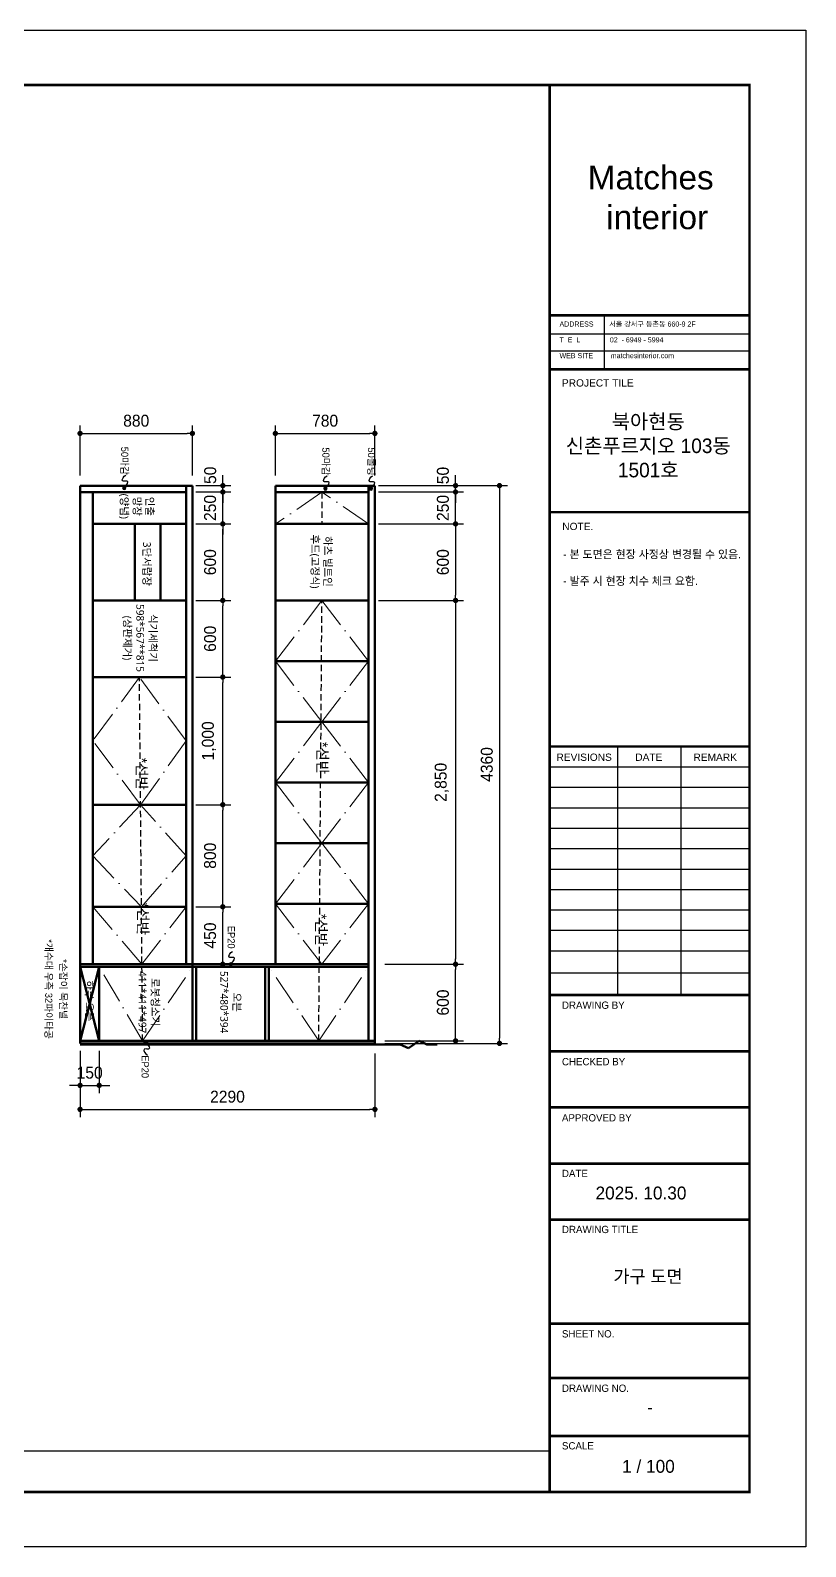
# Model space of a CAD drawing. Header units: millimetres. Extents: x -224448 to 1592092, y -164641 to 319001.
# Drawn here: x -29672 to -23597, y 118173 to 130053 of the extents above; entities that cross this region are included whole.
import ezdxf
from ezdxf.enums import TextEntityAlignment as Align

# ---------------------------------------------------------------- set-up
doc = ezdxf.new("R2010")
doc.units = ezdxf.units.MM
for name, pattern in [('ACAD_ISO10W100', [18, 12, -3, 0, -3]), ('CEN', [62, 60, -1, 0, -1]), ('HIDDEN', [9.525, 6.35, -3.175])]:
    doc.linetypes.add(name, pattern=pattern)
doc.layers.get('Defpoints').update_dxf_attribs({"color": 35})
for name, color, linetype in [('I-SYM', 4, 'Continuous'), ('I-TEXT', 7, 'Continuous'), ('I_FORMAT', 7, 'Continuous'), ('I_FUR', 6, 'Continuous'), ('I_TXT', 7, 'Continuous'), ('Layer 1', 7, 'Continuous')]:
    doc.layers.add(name, color=color, linetype=linetype)
doc.layers.add('I_CEN', color=1, linetype='CEN', lineweight=13)
doc.styles.add('GHS', font='Dotum.ttf')
doc.styles.add('HY울릉도', font='')
doc.styles.add('NTOP', font='Dotum.ttf')
doc.styles.add('sim', font='')
doc.styles.get("Standard").update_dxf_attribs({"font": 'arial.ttf'})
doc.styles.add('맑은고딕', font='malgun.ttf')
doc.styles.add('주석', font='arial.ttf')
doc.styles.get('HY울릉도').set_extended_font_data('HY울릉도L')
doc.styles.get('sim').set_extended_font_data('Pretendard Variable Light')
doc.dimstyles.new('HOON DIM', dxfattribs={"dimscale": 52, "dimtxt": 1.8, "dimasz": 0.8, "dimexe": 1.2, "dimexo": 1.5, "dimgap": 1, "dimtad": 1, "dimdec": 0, "dimzin": 0, "dimdsep": 46, "dimlunit": 6, "dimtxsty": 'GHS', "dimblk": 'DOT', "dimcen": 3, "dimclrd": 6, "dimclre": 6, "dimclrt": 3, "dimadec": 0, "dimazin": 0, "dimtm": 1e-09, "dimtfac": 1, "dimtdec": 0, "dimtix": 1, "dimtmove": 2, "dimatfit": 3, "dimldrblk": 'DOT', "dimfxl": 1, "dimtolj": 1, "dimtzin": 0, "dimarcsym": 0})

# ---------------------------------------------------------------- blocks, each defined once
blk = doc.blocks.new('_Dot')
at = {"color": 0, "linetype": 'ByBlock', "lineweight": -2}
blk.add_line((-0.5, 0), (-1, 0), dxfattribs=at)
at = {"color": 0, "linetype": 'ByBlock', "const_width": 0.5}
blk.add_lwpolyline([(-0.25, 0, 1), (0.25, 0, 1)], format="xyb", close=True, dxfattribs=at)
blk = doc.blocks.new('*D1268')
at = {"color": 6, "lineweight": -2, "transparency": 16777216}
for p, q in [((-29282, 122038), (-29282, 121537)), ((-26972, 122038), (-26972, 121537)), ((-29240, 121599), (-27013, 121599))]:
    blk.add_line(p, q, dxfattribs=at)
at = {"layer": 'Defpoints', "color": 0, "lineweight": 211, "transparency": 16777216}
for p in [(-29282, 122116), (-26972, 122116), (-26972, 121599)]:
    blk.add_point(p, dxfattribs=at)
at = {"color": 6, "lineweight": -2, "transparency": 16777216, "xscale": 41.6, "yscale": 41.6, "zscale": 41.6, "rotation": 180}
blk.add_blockref('_Dot', (-29282, 121599), dxfattribs=at)
at = {"color": 6, "lineweight": -2, "transparency": 16777216, "xscale": 41.6, "yscale": 41.6, "zscale": 41.6}
blk.add_blockref('_Dot', (-26972, 121599), dxfattribs=at)
at = {"color": 3, "transparency": 16777216, "insert": (-28127, 121698), "char_height": 93.6, "attachment_point": 5, "style": 'GHS'}
blk.add_mtext('\\A1;2290', dxfattribs=at)
blk = doc.blocks.new('*D1269')
at = {"color": 6, "lineweight": -2, "transparency": 16777216}
for p, q in [((-26894, 126486), (-25933, 126486)), ((-25996, 126444), (-25996, 122157)), ((-26894, 122116), (-25933, 122116))]:
    blk.add_line(p, q, dxfattribs=at)
at = {"layer": 'Defpoints', "color": 0, "lineweight": 211, "transparency": 16777216}
for p in [(-26972, 126486), (-26972, 122116), (-25996, 122116)]:
    blk.add_point(p, dxfattribs=at)
at = {"color": 6, "lineweight": -2, "transparency": 16777216, "xscale": 41.6, "yscale": 41.6, "zscale": 41.6}
for p, rotation in [((-25996, 126486), 90), ((-25996, 122116), 270)]:
    blk.add_blockref('_Dot', p, dxfattribs=dict(at, rotation=rotation))
at = {"color": 3, "transparency": 16777216, "insert": (-26095, 124301), "char_height": 93.6, "attachment_point": 5, "rotation": 90, "style": 'GHS'}
blk.add_mtext('\\A1;4360', dxfattribs=at)
blk = doc.blocks.new('*D1270')
at = {"color": 6, "lineweight": -2, "transparency": 16777216}
for p, q in [((-26944, 125586), (-26277, 125586)), ((-26340, 125544), (-26340, 122777)), ((-26894, 122736), (-26277, 122736))]:
    blk.add_line(p, q, dxfattribs=at)
at = {"layer": 'Defpoints', "color": 0, "lineweight": 211, "transparency": 16777216}
for p in [(-27022, 125586), (-26972, 122736), (-26340, 122736)]:
    blk.add_point(p, dxfattribs=at)
at = {"color": 6, "lineweight": -2, "transparency": 16777216, "xscale": 41.6, "yscale": 41.6, "zscale": 41.6}
for p, rotation in [((-26340, 125586), 90), ((-26340, 122736), 270)]:
    blk.add_blockref('_Dot', p, dxfattribs=dict(at, rotation=rotation))
at = {"color": 3, "transparency": 16777216, "insert": (-26448, 124161), "char_height": 93.6, "attachment_point": 5, "rotation": 90, "style": 'GHS'}
blk.add_mtext('\\A1;2,850', dxfattribs=at)
blk = doc.blocks.new('마감지시')
at = {"layer": 'I-SYM'}
blk.add_hatch(color=256, dxfattribs=at).paths.add_polyline_path([(100285, -105169, 1), (100395, -105169, 1)])
blk.add_circle((100340, -105169), 55.1, dxfattribs=at)
blk.add_open_spline([(100340, -105169), (100472, -105076), (100636, -104989), (100521, -105343), (100750, -105224), (100793, -105160)], degree=3, knots=[104.407257, 104.407257, 104.407257, 104.407257, 483.492448, 667.725925, 958.402292, 958.402292, 958.402292, 958.402292], dxfattribs=at)
blk = doc.blocks.new('*D1271')
at = {"color": 6, "lineweight": -2, "transparency": 16777216}
for p, q in [((-26894, 122736), (-26277, 122736)), ((-26340, 122177), (-26340, 122694)), ((-26894, 122136), (-26277, 122136))]:
    blk.add_line(p, q, dxfattribs=at)
at = {"layer": 'Defpoints', "color": 0, "lineweight": 211, "transparency": 16777216}
for p in [(-26972, 122736), (-26340, 122736), (-26972, 122136)]:
    blk.add_point(p, dxfattribs=at)
at = {"color": 6, "lineweight": -2, "transparency": 16777216, "xscale": 41.6, "yscale": 41.6, "zscale": 41.6}
for p, rotation in [((-26340, 122736), 90), ((-26340, 122136), 270)]:
    blk.add_blockref('_Dot', p, dxfattribs=dict(at, rotation=rotation))
at = {"color": 3, "transparency": 16777216, "insert": (-26439, 122436), "char_height": 93.6, "attachment_point": 5, "rotation": 90, "style": 'GHS'}
blk.add_mtext('\\A1;600', dxfattribs=at)
blk = doc.blocks.new('*D1274')
at = {"color": 6, "lineweight": -2, "transparency": 16777216}
for p, q in [((-26944, 126186), (-26277, 126186)), ((-26340, 126144), (-26340, 125627)), ((-26944, 125586), (-26277, 125586))]:
    blk.add_line(p, q, dxfattribs=at)
at = {"layer": 'Defpoints', "color": 0, "lineweight": 211, "transparency": 16777216}
for p in [(-27022, 126186), (-27022, 125586), (-26340, 125586)]:
    blk.add_point(p, dxfattribs=at)
at = {"color": 6, "lineweight": -2, "transparency": 16777216, "xscale": 41.6, "yscale": 41.6, "zscale": 41.6}
for p, rotation in [((-26340, 126186), 90), ((-26340, 125586), 270)]:
    blk.add_blockref('_Dot', p, dxfattribs=dict(at, rotation=rotation))
at = {"color": 3, "transparency": 16777216, "insert": (-26439, 125886), "char_height": 93.6, "attachment_point": 5, "rotation": 90, "style": 'GHS'}
blk.add_mtext('\\A1;600', dxfattribs=at)
blk = doc.blocks.new('*D1275')
at = {"color": 6, "lineweight": -2, "transparency": 16777216}
for p, q in [((-26944, 126436), (-26277, 126436)), ((-26340, 126477), (-26340, 126519)), ((-26340, 126186), (-26340, 126436)), ((-26944, 126186), (-26277, 126186)), ((-26340, 126144), (-26340, 126102))]:
    blk.add_line(p, q, dxfattribs=at)
at = {"layer": 'Defpoints', "color": 0, "lineweight": 211, "transparency": 16777216}
for p in [(-27022, 126436), (-26340, 126436), (-27022, 126186)]:
    blk.add_point(p, dxfattribs=at)
at = {"color": 6, "lineweight": -2, "transparency": 16777216, "xscale": 41.6, "yscale": 41.6, "zscale": 41.6}
for p, rotation in [((-26340, 126436), 270), ((-26340, 126186), 90)]:
    blk.add_blockref('_Dot', p, dxfattribs=dict(at, rotation=rotation))
at = {"color": 3, "transparency": 16777216, "insert": (-26439, 126311), "char_height": 93.6, "attachment_point": 5, "rotation": 90, "style": 'GHS'}
blk.add_mtext('\\A1;250', dxfattribs=at)
blk = doc.blocks.new('*D1276')
at = {"color": 6, "lineweight": -2, "transparency": 16777216}
for p, q in [((-26340, 126527), (-26340, 126569)), ((-26944, 126486), (-26277, 126486)), ((-26944, 126436), (-26277, 126436)), ((-26340, 126436), (-26340, 126486)), ((-26340, 126394), (-26340, 126352))]:
    blk.add_line(p, q, dxfattribs=at)
at = {"layer": 'Defpoints', "color": 0, "lineweight": 211, "transparency": 16777216}
for p in [(-27022, 126486), (-27022, 126436), (-26340, 126486)]:
    blk.add_point(p, dxfattribs=at)
at = {"color": 6, "lineweight": -2, "transparency": 16777216, "xscale": 41.6, "yscale": 41.6, "zscale": 41.6}
for p, rotation in [((-26340, 126486), 270), ((-26340, 126436), 90)]:
    blk.add_blockref('_Dot', p, dxfattribs=dict(at, rotation=rotation))
at = {"color": 3, "transparency": 16777216, "insert": (-26439, 126565), "char_height": 93.6, "attachment_point": 5, "rotation": 90, "style": 'GHS'}
blk.add_mtext('\\A1;50', dxfattribs=at)
blk = doc.blocks.new('*D1277')
at = {"color": 6, "lineweight": -2, "transparency": 16777216}
for p, q in [((-28374, 123186), (-28102, 123186)), ((-28164, 122777), (-28164, 123144)), ((-28374, 122736), (-28102, 122736))]:
    blk.add_line(p, q, dxfattribs=at)
at = {"layer": 'Defpoints', "color": 0, "lineweight": 211, "transparency": 16777216}
for p in [(-28452, 123186), (-28164, 123186), (-28452, 122736)]:
    blk.add_point(p, dxfattribs=at)
at = {"color": 6, "lineweight": -2, "transparency": 16777216, "xscale": 41.6, "yscale": 41.6, "zscale": 41.6}
for p, rotation in [((-28164, 123186), 90), ((-28164, 122736), 270)]:
    blk.add_blockref('_Dot', p, dxfattribs=dict(at, rotation=rotation))
at = {"color": 3, "transparency": 16777216, "insert": (-28263, 122961), "char_height": 93.6, "attachment_point": 5, "rotation": 90, "style": 'GHS'}
blk.add_mtext('\\A1;450', dxfattribs=at)
blk = doc.blocks.new('*D1278')
at = {"color": 6, "lineweight": -2, "transparency": 16777216}
for p, q in [((-28374, 123986), (-28102, 123986)), ((-28164, 123227), (-28164, 123944)), ((-28374, 123186), (-28102, 123186))]:
    blk.add_line(p, q, dxfattribs=at)
at = {"layer": 'Defpoints', "color": 0, "lineweight": 211, "transparency": 16777216}
for p in [(-28452, 123986), (-28164, 123986), (-28452, 123186)]:
    blk.add_point(p, dxfattribs=at)
at = {"color": 6, "lineweight": -2, "transparency": 16777216, "xscale": 41.6, "yscale": 41.6, "zscale": 41.6}
for p, rotation in [((-28164, 123986), 90), ((-28164, 123186), 270)]:
    blk.add_blockref('_Dot', p, dxfattribs=dict(at, rotation=rotation))
at = {"color": 3, "transparency": 16777216, "insert": (-28263, 123586), "char_height": 93.6, "attachment_point": 5, "rotation": 90, "style": 'GHS'}
blk.add_mtext('\\A1;800', dxfattribs=at)
blk = doc.blocks.new('*D1279')
at = {"color": 6, "lineweight": -2, "transparency": 16777216}
for p, q in [((-28374, 124986), (-28102, 124986)), ((-28164, 124027), (-28164, 124944)), ((-28374, 123986), (-28102, 123986))]:
    blk.add_line(p, q, dxfattribs=at)
at = {"layer": 'Defpoints', "color": 0, "lineweight": 211, "transparency": 16777216}
for p in [(-28452, 124986), (-28164, 124986), (-28452, 123986)]:
    blk.add_point(p, dxfattribs=at)
at = {"color": 6, "lineweight": -2, "transparency": 16777216, "xscale": 41.6, "yscale": 41.6, "zscale": 41.6}
for p, rotation in [((-28164, 124986), 90), ((-28164, 123986), 270)]:
    blk.add_blockref('_Dot', p, dxfattribs=dict(at, rotation=rotation))
at = {"color": 3, "transparency": 16777216, "insert": (-28272, 124486), "char_height": 93.6, "attachment_point": 5, "rotation": 90, "style": 'GHS'}
blk.add_mtext('\\A1;1,000', dxfattribs=at)
blk = doc.blocks.new('*D1280')
at = {"color": 6, "lineweight": -2, "transparency": 16777216}
for p, q in [((-28374, 125586), (-28102, 125586)), ((-28164, 125027), (-28164, 125544)), ((-28374, 124986), (-28102, 124986))]:
    blk.add_line(p, q, dxfattribs=at)
at = {"layer": 'Defpoints', "color": 0, "lineweight": 211, "transparency": 16777216}
for p in [(-28452, 125586), (-28164, 125586), (-28452, 124986)]:
    blk.add_point(p, dxfattribs=at)
at = {"color": 6, "lineweight": -2, "transparency": 16777216, "xscale": 41.6, "yscale": 41.6, "zscale": 41.6}
for p, rotation in [((-28164, 125586), 90), ((-28164, 124986), 270)]:
    blk.add_blockref('_Dot', p, dxfattribs=dict(at, rotation=rotation))
at = {"color": 3, "transparency": 16777216, "insert": (-28263, 125286), "char_height": 93.6, "attachment_point": 5, "rotation": 90, "style": 'GHS'}
blk.add_mtext('\\A1;600', dxfattribs=at)
blk = doc.blocks.new('*D1281')
at = {"color": 6, "lineweight": -2, "transparency": 16777216}
for p, q in [((-28374, 126186), (-28102, 126186)), ((-28164, 125627), (-28164, 126144)), ((-28374, 125586), (-28102, 125586))]:
    blk.add_line(p, q, dxfattribs=at)
at = {"layer": 'Defpoints', "color": 0, "lineweight": 211, "transparency": 16777216}
for p in [(-28452, 126186), (-28164, 126186), (-28452, 125586)]:
    blk.add_point(p, dxfattribs=at)
at = {"color": 6, "lineweight": -2, "transparency": 16777216, "xscale": 41.6, "yscale": 41.6, "zscale": 41.6}
for p, rotation in [((-28164, 126186), 90), ((-28164, 125586), 270)]:
    blk.add_blockref('_Dot', p, dxfattribs=dict(at, rotation=rotation))
at = {"color": 3, "transparency": 16777216, "insert": (-28263, 125886), "char_height": 93.6, "attachment_point": 5, "rotation": 90, "style": 'GHS'}
blk.add_mtext('\\A1;600', dxfattribs=at)
blk = doc.blocks.new('*D1282')
at = {"color": 6, "lineweight": -2, "transparency": 16777216}
for p, q in [((-28374, 126436), (-28102, 126436)), ((-28164, 126477), (-28164, 126519)), ((-28164, 126186), (-28164, 126436)), ((-28374, 126186), (-28102, 126186)), ((-28164, 126144), (-28164, 126102))]:
    blk.add_line(p, q, dxfattribs=at)
at = {"layer": 'Defpoints', "color": 0, "lineweight": 211, "transparency": 16777216}
for p in [(-28452, 126436), (-28164, 126436), (-28452, 126186)]:
    blk.add_point(p, dxfattribs=at)
at = {"color": 6, "lineweight": -2, "transparency": 16777216, "xscale": 41.6, "yscale": 41.6, "zscale": 41.6}
for p, rotation in [((-28164, 126436), 270), ((-28164, 126186), 90)]:
    blk.add_blockref('_Dot', p, dxfattribs=dict(at, rotation=rotation))
at = {"color": 3, "transparency": 16777216, "insert": (-28263, 126311), "char_height": 93.6, "attachment_point": 5, "rotation": 90, "style": 'GHS'}
blk.add_mtext('\\A1;250', dxfattribs=at)
blk = doc.blocks.new('*D1283')
at = {"color": 6, "lineweight": -2, "transparency": 16777216}
for p, q in [((-28163, 126527), (-28163, 126569)), ((-28374, 126486), (-28101, 126486)), ((-28374, 126436), (-28101, 126436)), ((-28163, 126436), (-28163, 126486)), ((-28163, 126394), (-28163, 126352))]:
    blk.add_line(p, q, dxfattribs=at)
at = {"layer": 'Defpoints', "color": 0, "lineweight": 211, "transparency": 16777216}
for p in [(-28452, 126486), (-28452, 126436), (-28163, 126486)]:
    blk.add_point(p, dxfattribs=at)
at = {"color": 6, "lineweight": -2, "transparency": 16777216, "xscale": 41.6, "yscale": 41.6, "zscale": 41.6}
for p, rotation in [((-28163, 126486), 270), ((-28163, 126436), 90)]:
    blk.add_blockref('_Dot', p, dxfattribs=dict(at, rotation=rotation))
at = {"color": 3, "transparency": 16777216, "insert": (-28262, 126567), "char_height": 93.6, "attachment_point": 5, "rotation": 90, "style": 'GHS'}
blk.add_mtext('\\A1;50', dxfattribs=at)
blk = doc.blocks.new('*D1284')
at = {"color": 6, "lineweight": -2, "transparency": 16777216}
for p, q in [((-29282, 126564), (-29282, 126957)), ((-29240, 126895), (-28443, 126895)), ((-28402, 126564), (-28402, 126957))]:
    blk.add_line(p, q, dxfattribs=at)
at = {"layer": 'Defpoints', "color": 0, "lineweight": 211, "transparency": 16777216}
for p in [(-28402, 126895), (-29282, 126486), (-28402, 126486)]:
    blk.add_point(p, dxfattribs=at)
at = {"color": 6, "lineweight": -2, "transparency": 16777216, "xscale": 41.6, "yscale": 41.6, "zscale": 41.6, "rotation": 180}
blk.add_blockref('_Dot', (-29282, 126895), dxfattribs=at)
at = {"color": 6, "lineweight": -2, "transparency": 16777216, "xscale": 41.6, "yscale": 41.6, "zscale": 41.6}
blk.add_blockref('_Dot', (-28402, 126895), dxfattribs=at)
at = {"color": 3, "transparency": 16777216, "insert": (-28842, 126994), "char_height": 93.6, "attachment_point": 5, "style": 'GHS'}
blk.add_mtext('\\A1;880', dxfattribs=at)
blk = doc.blocks.new('*D1285')
at = {"color": 6, "lineweight": -2, "transparency": 16777216}
for p, q in [((-27752, 126564), (-27752, 126957)), ((-27710, 126895), (-27013, 126895)), ((-26972, 126564), (-26972, 126957))]:
    blk.add_line(p, q, dxfattribs=at)
at = {"layer": 'Defpoints', "color": 0, "lineweight": 211, "transparency": 16777216}
for p in [(-26972, 126895), (-27752, 126486), (-26972, 126486)]:
    blk.add_point(p, dxfattribs=at)
at = {"color": 6, "lineweight": -2, "transparency": 16777216, "xscale": 41.6, "yscale": 41.6, "zscale": 41.6, "rotation": 180}
blk.add_blockref('_Dot', (-27752, 126895), dxfattribs=at)
at = {"color": 6, "lineweight": -2, "transparency": 16777216, "xscale": 41.6, "yscale": 41.6, "zscale": 41.6}
blk.add_blockref('_Dot', (-26972, 126895), dxfattribs=at)
at = {"color": 3, "transparency": 16777216, "insert": (-27362, 126994), "char_height": 93.6, "attachment_point": 5, "style": 'GHS'}
blk.add_mtext('\\A1;780', dxfattribs=at)
blk = doc.blocks.new('*D1316')
at = {"color": 6, "lineweight": -2, "transparency": 16777216}
for p, q in [((-29282, 122058), (-29282, 121725)), ((-29132, 122058), (-29132, 121725)), ((-29323, 121787), (-29365, 121787)), ((-29282, 121787), (-29132, 121787)), ((-29090, 121787), (-29049, 121787))]:
    blk.add_line(p, q, dxfattribs=at)
at = {"layer": 'Defpoints', "color": 0, "lineweight": 211, "transparency": 16777216}
for p in [(-29282, 122136), (-29132, 122136), (-29132, 121787)]:
    blk.add_point(p, dxfattribs=at)
at = {"color": 6, "lineweight": -2, "transparency": 16777216, "xscale": 41.6, "yscale": 41.6, "zscale": 41.6}
blk.add_blockref('_Dot', (-29282, 121787), dxfattribs=at)
at = {"color": 6, "lineweight": -2, "transparency": 16777216, "xscale": 41.6, "yscale": 41.6, "zscale": 41.6, "rotation": 180}
blk.add_blockref('_Dot', (-29132, 121787), dxfattribs=at)
at = {"color": 3, "transparency": 16777216, "insert": (-29207, 121886), "char_height": 93.6, "attachment_point": 5, "style": 'GHS'}
blk.add_mtext('\\A1;150', dxfattribs=at)

msp = doc.modelspace()

# ---------------------------------------------------------------- linework, layer by layer
at = {"color": 2, "lineweight": 211}
for p, q in [((-29281.793, 126485.508), (-29281.793, 122115.508)), ((-29281.793, 126485.508), (-28401.793, 126485.508)), ((-29281.793, 126435.508), (-28451.793, 126435.508)), ((-29181.793, 126435.508), (-29181.793, 122735.508)), ((-28451.793, 126485.508), (-28451.793, 122735.508)), ((-28401.793, 126485.508), (-28401.793, 122735.508)), ((-27751.793, 126485.508), (-27751.793, 122735.508)), ((-27751.793, 126485.508), (-26971.793, 126485.508)), ((-27751.793, 126435.508), (-27021.793, 126435.508)), ((-27021.793, 126485.508), (-27021.793, 122135.508)), ((-26971.793, 126485.508), (-26971.793, 122115.508)), ((-29181.793, 126185.508), (-28451.793, 126185.508)), ((-28851.793, 126185.508), (-28851.793, 125585.508)), ((-28651.793, 126185.508), (-28651.793, 125585.508)), ((-27751.793, 126185.508), (-27021.793, 126185.508)), ((-29181.793, 125585.508), (-28451.793, 125585.508)), ((-27751.793, 125585.508), (-27021.793, 125585.508)), ((-27751.793, 125110.508), (-27021.793, 125110.508)), ((-29181.793, 124985.508), (-28451.793, 124985.508)), ((-27751.793, 124635.508), (-27021.793, 124635.508)), ((-27751.793, 124160.508), (-27021.793, 124160.508)), ((-29181.793, 123985.508), (-28451.793, 123985.508)), ((-27751.793, 123685.508), (-27021.793, 123685.508)), ((-27751.793, 123210.508), (-27021.793, 123210.508)), ((-29181.793, 123185.508), (-28451.793, 123185.508)), ((-29281.793, 122735.508), (-27021.793, 122735.508)), ((-28401.793, 122735.508), (-28401.793, 122135.508)), ((-29281.793, 122715.508), (-27021.793, 122715.508)), ((-29131.793, 122715.508), (-29281.793, 122135.508)), ((-29281.793, 122715.508), (-29131.793, 122135.508)), ((-29131.793, 122715.508), (-29131.793, 122135.508)), ((-28371.793, 122715.508), (-28371.793, 122135.508)), ((-27831.793, 122715.508), (-27831.793, 122135.508)), ((-27801.793, 122715.508), (-27801.793, 122135.508)), ((-29281.793, 122135.508), (-26971.793, 122135.508)), ((-26707.892, 122078.936), (-26625.727, 122135.508)), ((-26625.727, 122135.508), (-26564.103, 122108.508)), ((-29281.793, 122115.508), (-26971.793, 122115.508)), ((-29281.793, 122108.508), (-26775.386, 122108.508)), ((-26775.386, 122108.508), (-26707.892, 122078.936)), ((-26564.103, 122108.508), (-26482.919, 122108.508))]:
    msp.add_line(p, q, dxfattribs=at)
at = {"layer": 'Defpoints'}
msp.add_lwpolyline([(-40397.085, 130052.988), (-23597.085, 130052.988), (-23597.085, 118172.988), (-40397.085, 118172.988)], close=True, dxfattribs=at)
at = {"layer": 'I_CEN', "color": 1, "linetype": 'ACAD_ISO10W100', "ltscale": 20}
for p, q in [((-27386.793, 126435.508), (-27751.793, 126185.508)), ((-27021.793, 126185.508), (-27386.793, 126435.508)), ((-27751.793, 125110.508), (-27386.793, 125585.508)), ((-27386.793, 125585.508), (-27021.793, 125110.508)), ((-27386.793, 124635.508), (-27751.793, 125110.508)), ((-27021.793, 125110.508), (-27386.793, 124635.508)), ((-28816.793, 124985.508), (-29181.793, 124485.508)), ((-28451.793, 124485.508), (-28816.793, 124985.508)), ((-27751.793, 124160.508), (-27386.793, 124635.508)), ((-27386.793, 124635.508), (-27021.793, 124160.508)), ((-28808.021, 123985.508), (-29181.793, 124485.508)), ((-28451.793, 124485.508), (-28808.021, 123985.508)), ((-27386.793, 123685.508), (-27751.793, 124160.508)), ((-27021.793, 124160.508), (-27386.793, 123685.508)), ((-28808.021, 123985.508), (-29181.793, 123585.508)), ((-28451.793, 123585.508), (-28808.021, 123985.508)), ((-27751.793, 123210.508), (-27386.793, 123685.508)), ((-27386.793, 123685.508), (-27021.793, 123210.508)), ((-29181.793, 123585.508), (-28801.003, 123185.508)), ((-28801.003, 123185.508), (-28451.793, 123585.508)), ((-27386.793, 122735.508), (-27751.793, 123210.508)), ((-27386.793, 122735.508), (-27021.793, 123210.508)), ((-28797.056, 122735.508), (-29181.793, 123185.508)), ((-28797.056, 122735.508), (-28451.793, 123185.508)), ((-28791.793, 122135.508), (-29131.793, 122715.508)), ((-28791.793, 122135.508), (-28401.793, 122715.508)), ((-27411.793, 122135.508), (-27801.793, 122715.508)), ((-27411.793, 122135.508), (-27021.793, 122715.508))]:
    msp.add_line(p, q, dxfattribs=at)
at = {"layer": 'I_FORMAT'}
for p, q in [((-25175.499, 127819.586), (-25175.499, 127396.505)), ((-25603.138, 127675.418), (-24037.125, 127675.418)), ((-25603.098, 127541.018), (-24035.272, 127541.018)), ((-25068.882, 122487.848), (-25068.882, 124435.559)), ((-24572.786, 122494.444), (-24572.786, 124442.156)), ((-25603.098, 124282.156), (-24037.085, 124282.156)), ((-25603.098, 124122.156), (-24037.085, 124122.156)), ((-25603.098, 123962.156), (-24037.085, 123962.156)), ((-25603.098, 123802.156), (-24037.085, 123802.156)), ((-25603.098, 123642.156), (-24037.085, 123642.156)), ((-25603.098, 123482.156), (-24037.085, 123482.156)), ((-25603.098, 123322.156), (-24037.085, 123322.156)), ((-25603.098, 123162.156), (-24037.085, 123162.156)), ((-25603.098, 123002.156), (-24037.085, 123002.156)), ((-25603.098, 122842.156), (-24037.085, 122842.156)), ((-25603.098, 122668.3), (-24037.085, 122668.3)), ((-25603.098, 118920.588), (-39957.085, 118920.588))]:
    msp.add_line(p, q, dxfattribs=at)
for points, const_width in [([(-25603.098, 118600.588), (-39957.085, 118600.588), (-39957.085, 129625.388), (-25603.098, 129625.388)], 20.087), ([(-25603.098, 129625.388), (-25603.098, 118597.184)], 20.087), ([(-25603.098, 129625.388), (-24037.085, 129625.388), (-24037.085, 118600.588), (-25603.098, 118600.588)], 20.087), ([(-25603.098, 127819.586), (-24037.085, 127819.586)], 20.087), ([(-25603.098, 127396.851), (-24039.668, 127396.851)], 20.087), ([(-25603.098, 126277.715), (-24037.085, 126277.715)], 20.087), ([(-25603.098, 124442.156), (-24037.085, 124442.156)], 20.087), ([(-25603.098, 122494.444), (-24037.085, 122494.444)], 20.087), ([(-24037.085, 122494.444), (-25437.085, 122494.444)], 8), ([(-25603.098, 122054.444), (-24037.085, 122054.444)], 20.087), ([(-25603.098, 121614.444), (-24037.085, 121614.444)], 20.087), ([(-25603.098, 121174.444), (-24037.085, 121174.444)], 20.087), ([(-25603.098, 120734.444), (-24037.085, 120734.444)], 20.087), ([(-25603.098, 119920.588), (-24037.085, 119920.588)], 20.087), ([(-25437.085, 119920.588), (-24037.085, 119920.588)], 12), ([(-25603.098, 119494.444), (-24037.085, 119494.444)], 20.087), ([(-25437.085, 119494.444), (-24037.085, 119494.444)], 12), ([(-25603.098, 119040.588), (-24037.085, 119040.588)], 20.087), ([(-25437.085, 119040.588), (-24037.085, 119040.588)], 12)]:
    msp.add_lwpolyline(points, dxfattribs=dict(at, const_width=const_width))
at = {"layer": 'I_FUR', "color": 9, "linetype": 'HIDDEN', "ltscale": 8}
for p, q in [((-27386.793, 126435.508), (-27386.793, 126185.508)), ((-27411.793, 122135.508), (-27386.793, 125585.508)), ((-28791.793, 122135.508), (-28816.793, 124985.508))]:
    msp.add_line(p, q, dxfattribs=at)

# ---------------------------------------------------------------- block references
at = {"layer": 'I-SYM', "color": 9, "linetype": 'Continuous', "ltscale": 0.5, "zscale": 0.2249997948805837}
for p, xscale, yscale, rotation in [((-7687.826, 101604.881), -0.2249997949155083, 0.2249997949155083, 264.1714348106014), ((-6111.591, 101599.639), -0.2249997949155083, 0.2249997949155083, 264.1714348106014), ((-5754.344, 101599.639), -0.2249997949155083, 0.2249997949155083, 264.1714348106014), ((-6852.812, 97872.726), -0.2249997949155083, 0.2249997949155083, 264.1714348106014), ((-7519.036, 146987.989), 0.2249997949155084, 0.2249997949155084, 275.8285651893909)]:
    msp.add_blockref('마감지시', p, dxfattribs=dict(at, xscale=xscale, yscale=yscale, rotation=rotation))

# ---------------------------------------------------------------- texts
at = {"insert": (-24832.166, 120285.423), "char_height": 100.8, "width": 1850.52173, "attachment_point": 5, "style": 'sim'}
msp.add_mtext('{\\fGulim|b0|i0|c129|p50;가구 도면}', dxfattribs=at)
at = {"layer": 'I-TEXT', "color": 0, "style": 'NTOP'}
for s, height, p in [('50마감', 55.8, (-28932.262, 126679.917)), ('50마감', 55.8, (-27356.026, 126674.676)), ('50몰딩', 55.8, (-26998.78, 126674.676)), ('*선반', 83.7, (-27381.916, 124351.205)), ('*선반', 83.7, (-28798.557, 124227.861)), ('*선반', 83.7, (-28788.586, 123091.133)), ('*선반', 83.7, (-27391.679, 123003.863)), ('EP20', 55.8, (-28097.248, 122947.763)), ('*개수대 우측 32파이타공', 55.8, (-29527.195, 122541.226)), ('*손잡이 목찬넬', 55.8, (-29413.802, 122541.226)), ('EP20', 55.8, (-28772.276, 121933.595))]:
    msp.add_text(s, height=height, rotation=269.9114548, dxfattribs=at).set_placement(p, align=Align.MIDDLE_CENTER)
at = {"layer": 'I_FORMAT'}
for s, height, p in [('PROJECT TILE', 57.01521, (-25506.633, 127262.131)), ('NOTE.', 57.0152, (-25504.05, 126137.952))]:
    msp.add_text(s, height=height, dxfattribs=at).set_placement(p)
for s, p in [('REVISIONS', (-25332.664, 124358.197)), ('DATE', (-24825.711, 124358.197)), ('REMARK', (-24305.863, 124357.852))]:
    msp.add_text(s, height=57.0152, dxfattribs=at).set_placement(p, align=Align.MIDDLE_CENTER)
at = {"layer": 'I_FORMAT', "style": 'sim'}
for s, height, p in [('DRAWING BY', 57.0152, (-25506.633, 122387.041)), ('CHECKED BY', 57.0152, (-25506.633, 121944.322)), ('APPROVED BY', 57.01521, (-25506.633, 121504.322)), ('DATE', 57.0152, (-25506.633, 121068.808)), ('2025. 10.30', 100.8, (-25243.373, 120893.514)), ('DRAWING TITLE', 57.01521, (-25506.633, 120629.816)), ('SHEET NO.', 57.0152, (-25506.633, 119812.018)), ('DRAWING NO.', 57.01521, (-25506.633, 119385.874)), ('SCALE', 57.0152, (-25506.633, 118934.779))]:
    msp.add_text(s, height=height, dxfattribs=at).set_placement(p)
msp.add_text('-', height=100.8, dxfattribs=at).set_placement((-24817.039, 119265.055), align=Align.MIDDLE_CENTER)
at = {"layer": 'I_FORMAT', "insert": (-25525.496, 127771.806), "char_height": 57.015209, "width": 1607.56042, "attachment_point": 1, "line_spacing_factor": 0.93}
msp.add_mtext('{\\fGulim|b0|i0|c129|p50;\\H0.7x;ADDRESS        서울 강서구 등촌동 660-9 2F\\P\\fArial|b0|i0|c129|p34;\\P\\fGulim|b0|i0|c129|p50;T  E  L  \\fArial|b0|i0|c129|p34;          \\fArial|b0|i0|c0|p34;   \\fGulim|b0|i0|c129|p50;02  - 6949 - 5994\\P\\fArial|b0|i0|c129|p34;\\P\\fGulim|b0|i0|c129|p50;WEB SITE         matchesinterior.com}', dxfattribs=at)
at = {"layer": 'I_FORMAT', "insert": (-24830.488, 126797.211), "char_height": 114.03042, "width": 3524.80329, "attachment_point": 5}
msp.add_mtext('{\\fGulim|b0|i0|c129|p50;북아현동\\P신촌푸르지오 103동\\P1501호}', dxfattribs=at)
at = {"layer": 'I_FORMAT', "linetype": 'ByBlock', "insert": (-25498.054, 125979.24), "char_height": 62.71673, "width": 1385.94187, "attachment_point": 1, "style": 'HY울릉도'}
msp.add_mtext('{\\fPretendard Variable Light|b0|i0|c129|p2;- 본 도면은 현장 사정상 변경될 수 있음.\\P\\P- 발주 시 현장 치수 체크 요함.}', dxfattribs=at)
at = {"layer": 'I_FORMAT', "insert": (-24828.735, 118801.726), "char_height": 100.8, "width": 1850.52173, "attachment_point": 5, "style": 'sim'}
msp.add_mtext('1 / 100', dxfattribs=at)
at = {"layer": 'I_TXT', "char_height": 60, "width": 1058.04318, "attachment_point": 5, "rotation": 270, "style": '맑은고딕'}
for s, insert in [('인출\\P망장\\P(양념)', (-28841.5, 126323.808)), ('하츠 빌트인\\P후드(고정식)', (-27397.235, 125891.762)), ('3단서랍장', (-28761.266, 125872.456)), ('식기세척기\\P598*567**815\\P(상판제거)', (-28817.25, 125292.047)), ('하부 오픈', (-29211.553, 122448.482)), ('로봇청소기\\P411*411*497', (-28743.876, 122439.233)), ('오븐\\P527*480*394', (-28103.295, 122439.233))]:
    msp.add_mtext(s, dxfattribs=dict(at, insert=insert))
at = {"layer": 'Layer 1', "color": 250, "insert": (-25304.527, 128492.496), "char_height": 186.912, "attachment_point": 7, "style": '주석'}
msp.add_mtext('Matches\\P  interior', dxfattribs=at)

# ---------------------------------------------------------------- dimensions: what is measured, and where the dimension line sits
at = {"color": 2}
for base, p1, p2, picture, middle in [((-28401.793, 126894.987), (-29281.793, 126485.508), (-28401.793, 126485.508), '*D1284', (-28841.793, 126993.851)), ((-26971.793, 126894.987), (-27751.793, 126485.508), (-26971.793, 126485.508), '*D1285', (-27361.793, 126993.851)), ((-29131.793, 121787.076), (-29281.793, 122135.508), (-29131.793, 122135.508), '*D1316', (-29206.793, 121885.94))]:
    dim = msp.add_linear_dim(base=base, p1=p1, p2=p2, dimstyle='HOON DIM', override={"dimfxl": 1.35}, dxfattribs=at)
    dim.commit()
    dim.dimension.update_dxf_attribs({"geometry": picture, "text_midpoint": middle})
for base, p1, p2, picture, middle, dimtype in [((-28163.312, 126485.508), (-28451.793, 126435.508), (-28451.793, 126485.508), '*D1283', (-28262.175, 126566.984), 160), ((-26339.667, 126485.508), (-27021.793, 126435.508), (-27021.793, 126485.508), '*D1276', (-26438.53, 126565.406), 161)]:
    dim = msp.add_linear_dim(base=base, p1=p1, p2=p2, angle=90, dimstyle='HOON DIM', override={"dimfxl": 1.35}, dxfattribs=at)
    dim.commit()
    dim.dimension.update_dxf_attribs({"geometry": picture, "text_midpoint": middle, "dimtype": dimtype})
for base, p1, p2, picture, middle in [((-28164.175, 126435.508), (-28451.793, 126185.508), (-28451.793, 126435.508), '*D1282', (-28263.038, 126310.508)), ((-26339.667, 126435.508), (-27021.793, 126185.508), (-27021.793, 126435.508), '*D1275', (-26438.53, 126310.508)), ((-28164.175, 126185.508), (-28451.793, 125585.508), (-28451.793, 126185.508), '*D1281', (-28263.038, 125885.508)), ((-26339.667, 125585.508), (-27021.793, 126185.508), (-27021.793, 125585.508), '*D1274', (-26438.53, 125885.508)), ((-28164.175, 125585.508), (-28451.793, 124985.508), (-28451.793, 125585.508), '*D1280', (-28263.038, 125285.508)), ((-26339.667, 122735.508), (-27021.793, 125585.508), (-26971.793, 122735.508), '*D1270', (-26447.548, 124160.508)), ((-28164.175, 124985.508), (-28451.793, 123985.508), (-28451.793, 124985.508), '*D1279', (-28272.055, 124485.508)), ((-28164.175, 123985.508), (-28451.793, 123185.508), (-28451.793, 123985.508), '*D1278', (-28263.038, 123585.508)), ((-28164.175, 123185.508), (-28451.793, 122735.508), (-28451.793, 123185.508), '*D1277', (-28263.038, 122960.508)), ((-26339.667, 122735.508), (-26971.793, 122135.508), (-26971.793, 122735.508), '*D1271', (-26438.53, 122435.508))]:
    dim = msp.add_linear_dim(base=base, p1=p1, p2=p2, angle=90, dimstyle='HOON DIM', override={"dimfxl": 1.35}, dxfattribs=at)
    dim.commit()
    dim.dimension.update_dxf_attribs({"geometry": picture, "text_midpoint": middle})
dim = msp.add_linear_dim(base=(-25995.698, 122115.508), p1=(-26971.793, 126485.508), p2=(-26971.793, 122115.508), angle=90, text='4360', dimstyle='HOON DIM', override={"dimfxl": 1.35}, dxfattribs=at)
dim.commit()
dim.dimension.update_dxf_attribs({"geometry": '*D1269', "text_midpoint": (-26094.561, 124300.508)})
dim = msp.add_aligned_dim(p1=(-29281.793, 122115.508), p2=(-26971.793, 122115.508), distance=-516.463, text='2290', dimstyle='HOON DIM', override={"dimfxl": 1.35}, dxfattribs=at)
dim.commit()
dim.dimension.update_dxf_attribs({"geometry": '*D1268', "text_midpoint": (-28126.793, 121697.908)})

doc.saveas('drawing.dxf')
